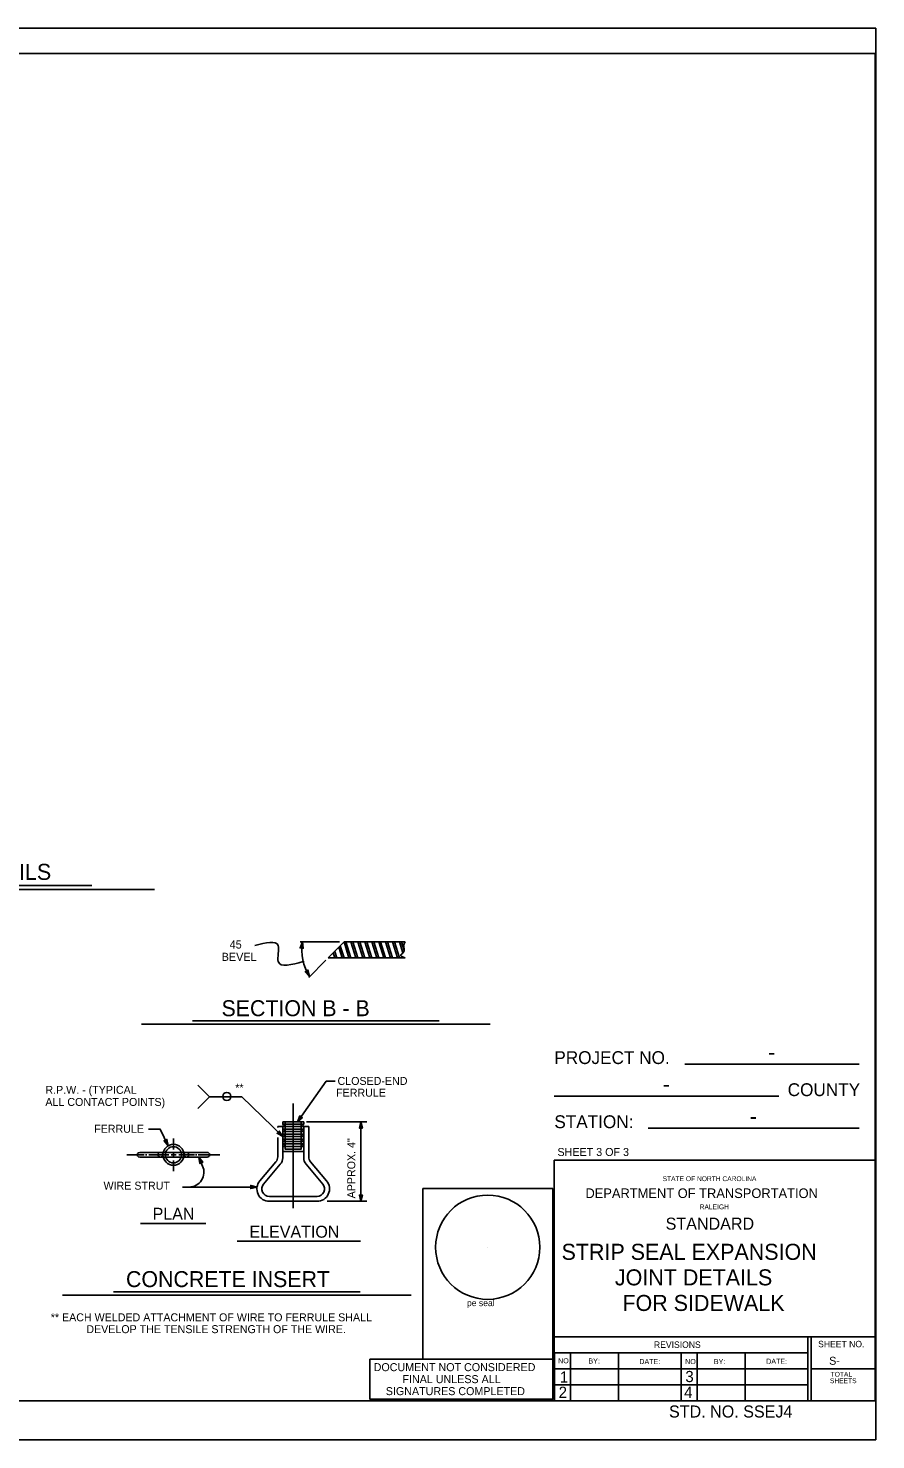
# Model space of a CAD drawing. Extents: x 0 to 52.9, y 0 to 41.
# Drawn here: x 31.77 to 52.9, y 0 to 35.2 of the extents above; entities that cross this region are included whole.
import ezdxf

# ---------------------------------------------------------------- set-up
doc = ezdxf.new("R2010")
doc.units = 0
for name, color, linetype in [('Dimension Lines', 7, 'Continuous'), ('Mis Center Lines', 7, 'Continuous'), ('Plan Sheet', 7, 'Continuous'), ('Plan Sheet CELL', 7, 'Continuous'), ('Plot Shape', 7, 'Continuous'), ('Rebar Lines', 7, 'Continuous'), ('Sheet Sticker Exception Certification CELL', 7, 'Continuous'), ('Structural Steel Lines', 7, 'Continuous'), ('Subtitle Text', 7, 'Continuous'), ('Text', 7, 'Continuous'), ('Title Text', 7, 'Continuous'), ('User Information Notes CELL', 7, 'Continuous')]:
    doc.layers.add(name, color=color, linetype=linetype)

msp = doc.modelspace()

# ---------------------------------------------------------------- linework, layer by layer
at = {"layer": 'Dimension Lines'}
for p, q in [((39.534, 12.418), (38.547, 12.418)), ((39.189, 11.957), (38.763, 11.531)), ((36, 8.846), (36.292, 8.553)), ((36.292, 8.553), (35.996, 8.257)), ((38.376, 8.386), (38.376, 5.775)), ((38.706, 7.927), (40.214, 7.927)), ((40.065, 7.927), (40.065, 5.946)), ((35.391, 7.512), (35.391, 7.235)), ((34.663, 7.106), (34.225, 7.106)), ((34.727, 7.106), (34.69, 7.106)), ((35.273, 7.106), (34.773, 7.106)), ((35.391, 7.106), (35.33, 7.106)), ((35.391, 7.17), (35.391, 7.029)), ((35.46, 7.106), (35.391, 7.106)), ((35.916, 7.106), (35.529, 7.106)), ((35.97, 7.106), (35.943, 7.106)), ((36.546, 7.106), (36.004, 7.106)), ((36.021, 7.047), (36.119, 6.827)), ((35.391, 6.966), (35.391, 6.697)), ((35.615, 6.302), (37.475, 6.302)), ((39.225, 5.946), (40.214, 5.946))]:
    msp.add_line(p, q, dxfattribs=at)
for points in [[(38.586, 12.262), (38.578, 12.263), (38.605, 12.418), (38.571, 12.264), (38.563, 12.265), (38.605, 12.418), (38.555, 12.266), (38.547, 12.267), (38.605, 12.418), (38.625, 12.257), (38.617, 12.258), (38.605, 12.418), (38.609, 12.259), (38.602, 12.26), (38.605, 12.418), (38.594, 12.261), (38.547, 12.267), (38.625, 12.257), (38.605, 12.418), (38.547, 12.267)], [(38.71, 11.692), (38.717, 11.696), (38.785, 11.554), (38.724, 11.699), (38.731, 11.703), (38.785, 11.554), (38.738, 11.707), (38.745, 11.711), (38.785, 11.554), (38.676, 11.673), (38.683, 11.677), (38.785, 11.554), (38.689, 11.681), (38.697, 11.685), (38.785, 11.554), (38.703, 11.688), (38.745, 11.711), (38.676, 11.673), (38.785, 11.554), (38.745, 11.711)], [(38.483, 7.927), (39.195, 8.946)], [(39.195, 8.946), (39.421, 8.946)], [(38.114, 7.562), (37.094, 8.553), (36.292, 8.553)], [(38.572, 8.054), (38.578, 8.05), (38.483, 7.927), (38.584, 8.045), (38.591, 8.041), (38.483, 7.927), (38.597, 8.036), (38.603, 8.032), (38.483, 7.927), (38.54, 8.076), (38.546, 8.072), (38.483, 7.927), (38.553, 8.067), (38.559, 8.063), (38.483, 7.927), (38.565, 8.058), (38.603, 8.032), (38.54, 8.076), (38.483, 7.927), (38.603, 8.032)], [(40.065, 7.772), (40.057, 7.772), (40.065, 7.927), (40.049, 7.772), (40.042, 7.772), (40.065, 7.927), (40.034, 7.772), (40.026, 7.772), (40.065, 7.927), (40.104, 7.772), (40.096, 7.772), (40.065, 7.927), (40.088, 7.772), (40.08, 7.772), (40.065, 7.927), (40.073, 7.772), (40.026, 7.772), (40.104, 7.772), (40.065, 7.927), (40.026, 7.772)], [(35.26, 7.334), (35.062, 7.743), (34.766, 7.743)], [(35.193, 7.473), (35.2, 7.477), (35.26, 7.334), (35.207, 7.48), (35.214, 7.483), (35.26, 7.334), (35.221, 7.487), (35.228, 7.49), (35.26, 7.334), (35.158, 7.456), (35.165, 7.46), (35.26, 7.334), (35.172, 7.463), (35.179, 7.467), (35.26, 7.334), (35.186, 7.47), (35.228, 7.49), (35.158, 7.456), (35.26, 7.334), (35.228, 7.49)], [(38.003, 7.67), (38.008, 7.676), (38.114, 7.562), (38.013, 7.681), (38.019, 7.687), (38.114, 7.562), (38.024, 7.693), (38.03, 7.698), (38.114, 7.562), (37.976, 7.643), (37.981, 7.648), (38.114, 7.562), (37.986, 7.654), (37.992, 7.659), (38.114, 7.562), (37.997, 7.665), (38.03, 7.698), (37.976, 7.643), (38.114, 7.562), (38.03, 7.698)], [(36.084, 6.905), (36.077, 6.902), (36.021, 7.047), (36.07, 6.899), (36.063, 6.895), (36.021, 7.047), (36.056, 6.892), (36.049, 6.889), (36.021, 7.047), (36.12, 6.921), (36.113, 6.918), (36.021, 7.047), (36.105, 6.914), (36.098, 6.911), (36.021, 7.047), (36.091, 6.908), (36.049, 6.889), (36.12, 6.921), (36.021, 7.047), (36.049, 6.889)], [(37.32, 6.302), (37.32, 6.31), (37.475, 6.302), (37.32, 6.318), (37.32, 6.326), (37.475, 6.302), (37.32, 6.333), (37.32, 6.341), (37.475, 6.302), (37.32, 6.264), (37.32, 6.271), (37.475, 6.302), (37.32, 6.279), (37.32, 6.287), (37.475, 6.302), (37.32, 6.294), (37.32, 6.341), (37.32, 6.264), (37.475, 6.302), (37.32, 6.341)], [(40.065, 6.101), (40.073, 6.101), (40.065, 5.946), (40.08, 6.101), (40.088, 6.101), (40.065, 5.946), (40.096, 6.101), (40.104, 6.101), (40.065, 5.946), (40.026, 6.101), (40.034, 6.101), (40.065, 5.946), (40.042, 6.101), (40.049, 6.101), (40.065, 5.946), (40.057, 6.101), (40.104, 6.101), (40.026, 6.101), (40.065, 5.946), (40.104, 6.101)]]:
    msp.add_lwpolyline(points, dxfattribs=at)
for centre, major_axis, start_param, end_param in [((39.815, 12.219), (0, 1.226), 1.407872, 2.144476), ((35.778, 6.675), (0, 0.373), 3.141593, 5.130604)]:
    msp.add_ellipse(centre, major_axis=major_axis, ratio=0.999924, start_param=start_param, end_param=end_param, dxfattribs=at)
for centre, major_axis in [((38.625, 11.925), (0, 0.0107)), ((36.721, 8.56), (0, -0.102))]:
    msp.add_ellipse(centre, major_axis=major_axis, ratio=0.999924, dxfattribs=at)
msp.add_spline([(38.625, 11.925), (38.003, 11.925), (38.003, 12.323), (37.423, 12.323)], degree=3, dxfattribs=at)
at = {"layer": 'Mis Center Lines'}
for p, q in [((39.644, 12.418), (39.767, 12.016)), ((39.692, 12.418), (39.816, 12.016)), ((39.817, 12.418), (39.94, 12.016)), ((39.865, 12.418), (39.989, 12.016)), ((39.99, 12.418), (40.113, 12.016)), ((40.038, 12.418), (40.162, 12.016)), ((40.162, 12.418), (40.286, 12.016)), ((40.211, 12.418), (40.334, 12.016)), ((40.335, 12.418), (40.459, 12.016)), ((40.384, 12.418), (40.508, 12.016)), ((40.508, 12.418), (40.632, 12.016)), ((40.556, 12.418), (40.68, 12.016)), ((40.681, 12.418), (40.805, 12.016)), ((40.729, 12.418), (40.853, 12.016)), ((40.854, 12.418), (40.978, 12.016)), ((40.902, 12.418), (41.026, 12.016)), ((41.027, 12.418), (41.112, 12.141)), ((41.075, 12.418), (41.141, 12.204)), ((39.375, 12.143), (39.414, 12.016)), ((39.412, 12.18), (39.462, 12.016)), ((39.513, 12.282), (39.595, 12.016)), ((39.55, 12.318), (39.643, 12.016))]:
    msp.add_line(p, q, dxfattribs=at)
at = {"layer": 'Plan Sheet'}
for p, q in [((52.901, 35.2), (52.901, 35.2)), ((1.687, 34.57), (52.887, 34.57)), ((52.887, 34.57), (52.887, 0.97)), ((1.687, 0.97), (52.887, 0.97)), ((52.901, 0), (52.901, 0))]:
    msp.add_line(p, q, dxfattribs=at)
at = {"layer": 'Plan Sheet CELL'}
for p, q in [((52.487, 9.37), (48.14, 9.37)), ((50.487, 8.57), (44.887, 8.57)), ((52.487, 7.771), (47.224, 7.771)), ((52.887, 6.97), (44.887, 6.97)), ((44.887, 6.97), (44.887, 0.97)), ((44.887, 2.57), (52.887, 2.57)), ((51.208, 2.57), (51.208, 0.97)), ((51.288, 2.57), (51.288, 0.97)), ((44.887, 2.171), (51.211, 2.171)), ((44.892, 2.171), (44.892, 0.97)), ((45.287, 2.171), (45.287, 0.97)), ((46.487, 2.164), (46.487, 0.964)), ((48.048, 2.171), (48.048, 0.96)), ((48.449, 2.171), (48.449, 0.969)), ((49.649, 2.171), (49.649, 0.969)), ((44.887, 1.77), (51.224, 1.77)), ((51.288, 1.77), (52.873, 1.77)), ((44.887, 1.37), (51.211, 1.37))]:
    msp.add_line(p, q, dxfattribs=at)
at = {"layer": 'Plot Shape'}
msp.add_lwpolyline([(0, 35.2), (52.901, 35.2), (52.901, 0), (0, 0)], close=True, dxfattribs=at)
at = {"layer": 'Rebar Lines'}
for p, q in [((37.99, 7.785), (37.99, 7.811)), ((37.99, 7.811), (38.114, 7.811)), ((38.638, 7.927), (38.114, 7.927)), ((38.114, 7.927), (38.114, 7.873)), ((38.114, 7.873), (38.638, 7.873)), ((38.114, 7.811), (38.114, 7.031)), ((38.114, 7.811), (38.114, 7.749)), ((38.114, 7.811), (38.638, 7.811)), ((38.114, 7.749), (38.638, 7.749)), ((38.638, 7.873), (38.638, 7.927)), ((38.638, 7.031), (38.638, 7.811)), ((38.638, 7.811), (38.763, 7.811)), ((38.638, 7.749), (38.638, 7.811)), ((38.763, 7.811), (38.763, 7.053)), ((37.99, 7.053), (37.99, 7.534)), ((38.114, 7.687), (38.114, 7.624)), ((38.114, 7.687), (38.638, 7.687)), ((38.114, 7.624), (38.638, 7.624)), ((38.114, 7.562), (38.114, 7.5)), ((38.114, 7.562), (38.638, 7.562)), ((38.114, 7.5), (38.638, 7.5)), ((38.114, 7.438), (38.114, 7.376)), ((38.114, 7.438), (38.638, 7.438)), ((38.638, 7.624), (38.638, 7.687)), ((38.638, 7.5), (38.638, 7.562)), ((38.638, 7.376), (38.638, 7.438)), ((34.549, 7.167), (35.136, 7.167)), ((34.549, 7.047), (35.136, 7.047)), ((35.136, 7.167), (35.647, 7.167)), ((35.136, 7.047), (35.647, 7.047)), ((35.647, 7.167), (36.234, 7.167)), ((35.647, 7.047), (36.234, 7.047)), ((38.114, 7.376), (38.638, 7.376)), ((38.114, 7.313), (38.114, 7.251)), ((38.114, 7.313), (38.638, 7.313)), ((38.114, 7.251), (38.114, 7.189)), ((38.114, 7.189), (38.638, 7.189)), ((38.205, 7.313), (38.547, 7.313)), ((38.638, 7.251), (38.638, 7.313)), ((38.638, 7.189), (38.638, 7.251)), ((37.545, 6.457), (37.946, 6.933)), ((38.055, 6.87), (37.64, 6.377)), ((39.113, 6.377), (38.697, 6.87)), ((38.807, 6.933), (39.207, 6.457)), ((37.782, 6.07), (38.97, 6.07)), ((38.97, 5.946), (37.782, 5.946))]:
    msp.add_line(p, q, dxfattribs=at)
msp.add_lwpolyline([(38.174, 7.927), (38.174, 7.251), (38.579, 7.251), (38.579, 7.927)], dxfattribs=at)
for centre, major_axis, start_param, end_param in [((38.104, 7.842), (0, 0.0325), 3.439749, 5.984354), ((38.104, 7.718), (0, 0.0325), 3.439749, 5.984354), ((38.648, 7.842), (0, 0.0325), 0.298831, 2.843436), ((38.648, 7.718), (0, 0.0325), 0.298831, 2.843436), ((38.104, 7.593), (0, 0.0325), 3.439749, 5.984354), ((38.104, 7.469), (0, 0.0325), 3.439749, 5.984354), ((38.648, 7.593), (0, 0.0325), 0.298831, 2.843436), ((38.648, 7.469), (0, 0.0325), 0.298831, 2.843436), ((34.549, 7.107), (0, 0.06), 0, 3.141593), ((36.234, 7.107), (0, 0.06), 3.141593, 6.283185), ((37.803, 7.053), (0, 0.187), 4.011811, 4.712389), ((38.104, 7.345), (0, 0.0325), 3.439749, 5.984354), ((38.648, 7.345), (0, 0.0325), 0.298831, 2.843436), ((38.949, 7.053), (0, 0.187), 1.570796, 2.271375), ((37.865, 7.031), (0, 0.249), 4.012331, 4.712389), ((38.887, 7.031), (0, 0.249), 1.570796, 2.270854), ((37.782, 6.257), (0, 0.311), 0.870085, 3.141593), ((37.782, 6.257), (0, 0.187), 0.870085, 3.141593), ((38.97, 6.257), (0, 0.311), 3.141593, 5.413101), ((38.97, 6.257), (0, 0.187), 3.141593, 5.413101)]:
    msp.add_ellipse(centre, major_axis=major_axis, ratio=0.999924, start_param=start_param, end_param=end_param, dxfattribs=at)
for centre, major_axis in [((35.069, 7.107), (0, 0.06)), ((35.391, 7.107), (0, 0.262)), ((35.391, 7.107), (0, 0.202)), ((35.714, 7.107), (0, 0.06))]:
    msp.add_ellipse(centre, major_axis=major_axis, ratio=0.999924, dxfattribs=at)
at = {"layer": 'Sheet Sticker Exception Certification CELL'}
msp.add_lwpolyline([(40.29, 2.013), (44.847, 2.013), (44.847, 1.01), (40.29, 1.01)], close=True, dxfattribs=at)
at = {"layer": 'Structural Steel Lines'}
for p, q in [((39.65, 12.418), (39.247, 12.016)), ((39.65, 12.418), (41.165, 12.418)), ((39.247, 12.016), (41.165, 12.016))]:
    msp.add_line(p, q, dxfattribs=at)
msp.add_spline([(41.165, 12.418), (41.13, 12.318), (41.144, 12.217), (41.115, 12.145), (41.058, 12.088), (41.165, 12.016)], degree=3, dxfattribs=at)
at = {"layer": 'Subtitle Text'}
for p, q in [((34.573, 5.393), (36.202, 5.393)), ((36.983, 4.956), (40.053, 4.956))]:
    msp.add_line(p, q, dxfattribs=at)
at = {"layer": 'Title Text'}
for p, q in [((26.127, 13.824), (33.353, 13.824)), ((24.561, 13.723), (34.92, 13.723)), ((34.596, 10.362), (43.288, 10.362)), ((35.869, 10.444), (42.015, 10.444)), ((32.626, 3.606), (41.317, 3.606)), ((33.898, 3.689), (40.044, 3.689))]:
    msp.add_line(p, q, dxfattribs=at)
at = {"layer": 'User Information Notes CELL'}
msp.add_line((43.227, 4.802), (43.227, 4.802), dxfattribs=at)
msp.add_lwpolyline([(41.607, 6.262), (44.847, 6.262), (44.847, 2.013), (41.607, 2.013)], close=True, dxfattribs=at)
msp.add_circle((43.227, 4.802), 1.3, dxfattribs=at)

# ---------------------------------------------------------------- texts
at = {"layer": 'Plan Sheet CELL'}
for s, height, p in [('PROJECT NO.', 0.32, (44.887, 9.37)), ('COUNTY', 0.32, (50.705, 8.57)), ('STATION:', 0.32, (44.887, 7.771)), ('STATE OF NORTH CAROLINA', 0.11999, (47.587, 6.45)), ('DEPARTMENT OF TRANSPORTATION', 0.23999, (45.663, 6.028)), ('RALEIGH', 0.12, (48.511, 5.748)), ('SHEET NO.', 0.16, (51.464, 2.307)), ('REVISIONS', 0.16, (47.371, 2.292)), ('NO.', 0.1275, (44.982, 1.907)), ('BY:', 0.1275, (45.738, 1.901)), ('DATE:', 0.1275, (47.008, 1.887)), ('NO.', 0.1275, (48.15, 1.887)), ('BY:', 0.1275, (48.865, 1.886)), ('DATE:', 0.1275, (50.17, 1.894)), ('1', 0.28, (45.024, 1.424)), ('3', 0.28, (48.153, 1.437)), ('SHEETS', 0.12, (51.759, 1.411)), ('TOTAL', 0.12, (51.777, 1.573)), ('2', 0.28, (44.995, 1.044)), ('4', 0.28, (48.123, 1.044))]:
    msp.add_text(s, height=height, dxfattribs=at).set_placement(p)
at = {"layer": 'Sheet Sticker Exception Certification CELL'}
for s, p in [('DOCUMENT NOT CONSIDERED', (40.383, 1.711)), ('FINAL UNLESS ALL', (41.101, 1.412)), ('SIGNATURES COMPLETED', (40.685, 1.113))]:
    msp.add_text(s, height=0.19955, dxfattribs=at).set_placement(p)
at = {"layer": 'Subtitle Text'}
for s, p in [('PLAN', (34.872, 5.486)), ('ELEVATION', (37.287, 5.039))]:
    msp.add_text(s, height=0.2985, dxfattribs=at).set_placement(p)
at = {"layer": 'Text'}
for s, height, p in [('45', 0.2021, (36.792, 12.25)), ('BEVEL', 0.2021, (36.593, 11.942)), ('R.P.W. - (TYPICAL', 0.19891, (32.198, 8.627)), ('**', 0.1988, (36.931, 8.68)), ('CLOSED-END', 0.1988, (39.482, 8.849)), ('ALL CONTACT POINTS)', 0.19891, (32.198, 8.325)), ('FERRULE', 0.1989, (39.446, 8.556)), ('FERRULE', 0.1989, (33.415, 7.656)), ('SHEET 3 OF 3', 0.2, (44.965, 7.077)), ('WIRE STRUT', 0.1989, (33.648, 6.238)), ('STANDARD', 0.3, (47.662, 5.239)), ('STRIP SEAL EXPANSION', 0.4, (45.067, 4.487)), ('JOINT DETAILS', 0.4, (46.397, 3.85)), ('FOR SIDEWALK', 0.4, (46.585, 3.212)), ('** EACH WELDED ATTACHMENT OF WIRE TO FERRULE SHALL', 0.19885, (32.332, 2.954)), ('DEVELOP THE TENSILE STRENGTH OF THE WIRE.', 0.19885, (33.219, 2.659)), ('S-  ', 0.2, (51.74, 1.87)), ('STD. NO. SSEJ4', 0.3, (47.746, 0.555))]:
    msp.add_text(s, height=height, dxfattribs=at).set_placement(p)
msp.add_text('APPROX. 4"', height=0.1989, rotation=90, dxfattribs=at).set_placement((39.924, 6.02))
at = {"layer": 'Title Text'}
for s, height, p in [('COVER PLATE DETAILS', 0.40104, (26.204, 13.961)), ('SECTION B - B', 0.39797, (36.589, 10.563)), ('-', 0.4, (50.216, 9.47)), ('-', 0.4, (47.59, 8.67)), ('-', 0.4, (49.758, 7.871)), ('CONCRETE INSERT', 0.39797, (34.208, 3.807))]:
    msp.add_text(s, height=height, dxfattribs=at).set_placement(p)
at = {"layer": 'User Information Notes CELL'}
msp.add_text('pe seal', height=0.16, dxfattribs=at).set_placement((42.709, 3.332))

doc.saveas('drawing.dxf')
